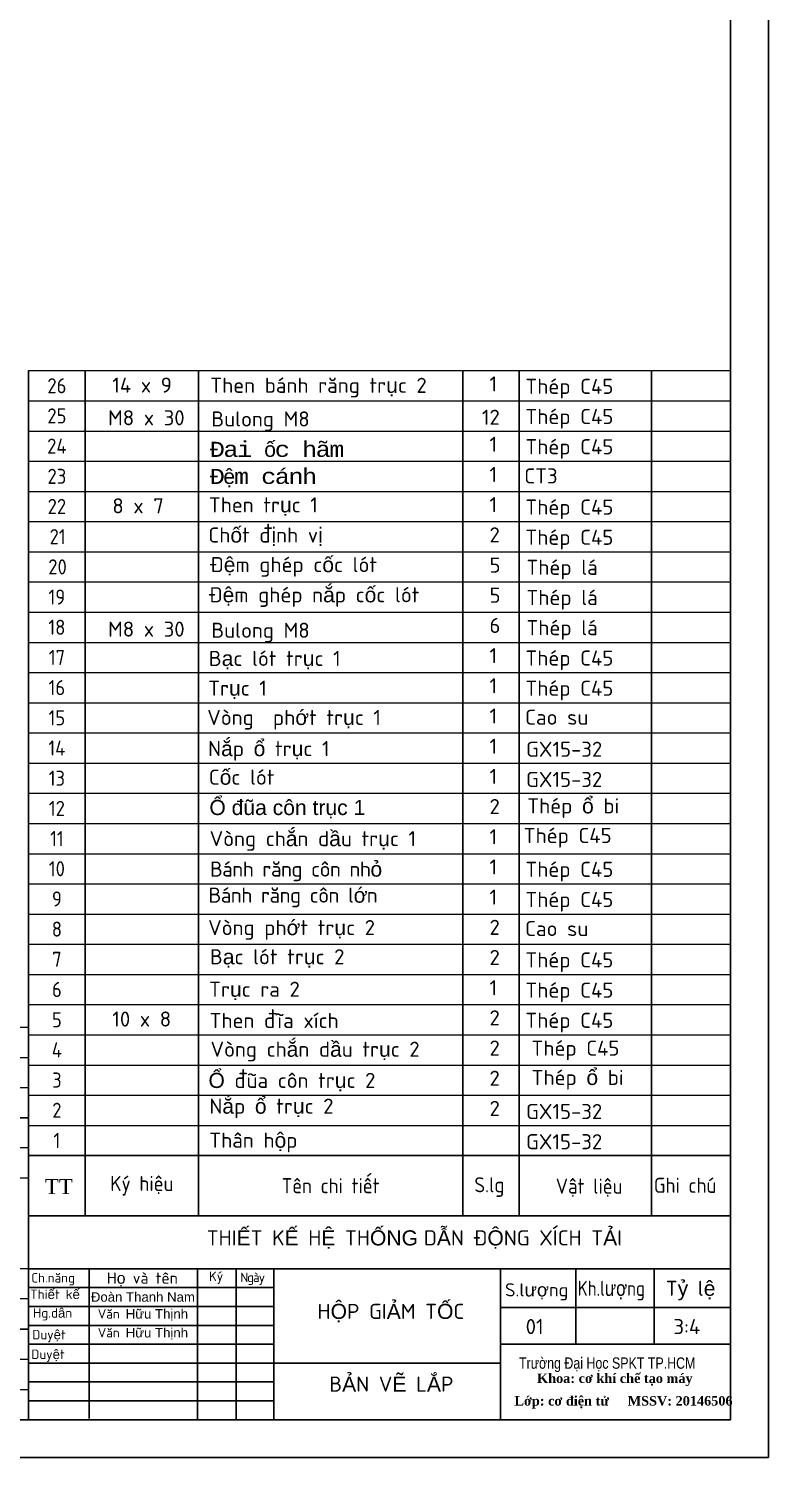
# Model space of a CAD drawing. Header units: millimetres. Extents: x 8 to 1593, y 893 to 2014.
# Drawn here: x 1332 to 1593, y 893 to 1398 of the extents above; entities that cross this region are included whole.
import ezdxf
from ezdxf.enums import TextEntityAlignment as Align

# ---------------------------------------------------------------- set-up
doc = ezdxf.new("R2010")
doc.units = ezdxf.units.MM
doc.layers.get('0').update_dxf_attribs({"lineweight": 30})
doc.layers.add('Nét mãnh', color=3, linetype='Continuous', lineweight=13)
doc.styles.add('hoàng', font='arial.ttf', dxfattribs={"height": 3})
doc.styles.add('KT', font='arial.ttf', dxfattribs={"height": 3})
doc.styles.get("Standard").update_dxf_attribs({"font": 'isocp.shx'})

msp = doc.modelspace()

# ---------------------------------------------------------------- linework, layer by layer
for p, q in [((1331.54, 1276.87), (1331.54, 1253.75)), ((1351.54, 1276.87), (1351.54, 1253.75)), ((1391.54, 1253.75), (1391.54, 1276.87)), ((1484.88, 1276.87), (1484.88, 1253.75)), ((1504.88, 1276.87), (1504.88, 1253.01)), ((1551.54, 1276.87), (1551.54, 1233.79)), ((1579.54, 1234.2), (1579.54, 1266.2)), ((1579.54, 1234.2), (1579.54, 1266.2)), ((1331.54, 1257.31), (1331.54, 1234.2)), ((1351.54, 1257.31), (1351.54, 1234.2)), ((1391.54, 1234.2), (1391.54, 1257.31)), ((1484.88, 1255.53), (1484.88, 1234.2)), ((1504.88, 1255.53), (1504.88, 1244.87)), ((1504.88, 1244.87), (1504.88, 1233.79)), ((1331.54, 1234.2), (1331.54, 1159.53)), ((1351.54, 1234.2), (1351.54, 1159.53)), ((1391.54, 1159.53), (1391.54, 1234.2)), ((1484.88, 1234.2), (1484.88, 1159.53)), ((1504.88, 1234.2), (1504.88, 1159.53)), ((1551.54, 1234.2), (1551.54, 1159.53)), ((1579.54, 1191.53), (1579.54, 1234.2)), ((1579.54, 1191.53), (1579.54, 1234.2)), ((1579.54, 1170.2), (1579.54, 1191.53)), ((1579.54, 1170.2), (1579.54, 1191.53)), ((1579.54, 1138.2), (1579.54, 1170.2)), ((1579.54, 1138.2), (1579.54, 1170.2)), ((1331.54, 1159.53), (1331.54, 1084.87)), ((1351.54, 1159.53), (1351.54, 1138.2)), ((1391.54, 1127.53), (1391.54, 1159.53)), ((1484.88, 1159.53), (1484.88, 1138.2)), ((1504.88, 1159.53), (1504.88, 1138.2)), ((1551.54, 1159.53), (1551.54, 1138.2)), ((1351.54, 1138.2), (1351.54, 1127.53)), ((1484.88, 1138.2), (1484.88, 1127.53)), ((1504.88, 1138.2), (1504.88, 1127.53)), ((1551.54, 1138.2), (1551.54, 1127.53)), ((1579.54, 1127.53), (1579.54, 1138.2)), ((1579.54, 1127.53), (1579.54, 1138.2)), ((1351.54, 1127.53), (1351.54, 1116.87)), ((1391.54, 1116.87), (1391.54, 1127.53)), ((1484.88, 1127.53), (1484.88, 1116.87)), ((1504.88, 1127.53), (1504.88, 1116.87)), ((1551.54, 1127.53), (1551.54, 1116.87)), ((1579.54, 1062.74), (1579.54, 1127.53)), ((1351.54, 1116.87), (1351.54, 1084.87)), ((1391.54, 1084.87), (1391.54, 1116.87)), ((1484.88, 1116.87), (1484.88, 1084.87)), ((1504.88, 1116.87), (1504.88, 1084.87)), ((1551.54, 1116.87), (1551.54, 1084.87)), ((1331.54, 1084.87), (1331.54, 906.21)), ((1351.54, 1084.87), (1351.54, 999.53)), ((1391.54, 978.21), (1391.54, 1084.87)), ((1484.88, 1084.87), (1484.88, 999.53)), ((1504.88, 1084.87), (1504.88, 999.53)), ((1551.54, 1084.87), (1551.54, 999.53)), ((1579.54, 1052.87), (1579.54, 1052.16)), ((1331.54, 1044.88), (1331.54, 959.54)), ((1331.54, 1044.88), (1331.54, 959.54)), ((1579.54, 1042.2), (1579.54, 1008.99)), ((1579.54, 1000.27), (1579.54, 906.21)), ((1331.54, 999.54), (1579.54, 999.54)), ((1331.54, 999.53), (1579.54, 999.53)), ((1351.54, 999.53), (1351.54, 978.21)), ((1484.88, 999.53), (1484.88, 978.21)), ((1504.88, 999.54), (1504.88, 978.21)), ((1551.54, 999.54), (1551.54, 978.21)), ((1579.54, 980.88), (1579.54, 959.54)), ((1331.54, 978.21), (1579.54, 978.21)), ((1351.54, 978.21), (1378.21, 978.21)), ((1579.54, 978.21), (1579.54, 926.21)), ((1331.54, 959.54), (1579.54, 959.54)), ((1331.54, 959.54), (1579.54, 959.54)), ((1331.54, 959.54), (1578.21, 959.54)), ((1331.54, 959.54), (1331.54, 906.21)), ((1331.54, 959.54), (1331.54, 906.21)), ((1352.91, 906.66), (1352.91, 959.54)), ((1391.23, 906.21), (1391.23, 959.54)), ((1404.88, 906.21), (1404.88, 959.54)), ((1418.21, 906.21), (1418.21, 959.54)), ((1498.21, 906.21), (1498.21, 959.54)), ((1524.88, 932.88), (1524.88, 959.54)), ((1552.55, 932.88), (1552.55, 959.54)), ((1331.54, 952.88), (1418.21, 952.88)), ((1331.54, 946.21), (1418.21, 946.21)), ((1579.54, 945.86), (1498.21, 945.86)), ((1331.54, 939.54), (1418.21, 939.54)), ((1331.54, 932.88), (1418.21, 932.88)), ((1498.21, 932.88), (1579.54, 932.88)), ((1418.21, 926.21), (1331.54, 926.21)), ((1418.21, 926.21), (1498.21, 926.21)), ((1331.54, 919.54), (1418.21, 919.54)), ((1331.54, 912.88), (1418.21, 912.88)), ((1083.54, 906.21), (1331.54, 906.21)), ((1331.54, 906.21), (1579.54, 906.21)), ((1331.54, 906.21), (1579.54, 906.21))]:
    msp.add_line(p, q)
msp.add_lwpolyline([(47.54, 906.21), (1579.54, 906.21), (1579.54, 2000.88)])
at = {"layer": 'Defpoints'}
msp.add_lwpolyline([(47.54, 892.88), (1592.88, 892.88), (1592.88, 2000.88)], dxfattribs=at)
at = {"layer": 'Nét mãnh'}
for p, q in [((1331.54, 1276.87), (1579.54, 1276.87)), ((1331.54, 1266.2), (1579.54, 1266.2)), ((1331.54, 1255.53), (1579.54, 1255.53)), ((1331.54, 1255.53), (1579.54, 1255.53)), ((1331.54, 1244.87), (1579.54, 1244.87)), ((1331.54, 1244.87), (1579.54, 1244.87)), ((1331.54, 1234.2), (1579.54, 1234.2)), ((1331.54, 1234.2), (1579.54, 1234.2)), ((1331.54, 1223.53), (1579.54, 1223.53)), ((1331.54, 1212.87), (1579.54, 1212.87)), ((1331.54, 1202.2), (1579.54, 1202.2)), ((1331.54, 1191.53), (1579.54, 1191.53)), ((1331.54, 1180.87), (1579.54, 1180.87)), ((1331.54, 1170.2), (1579.54, 1170.2)), ((1331.54, 1159.53), (1579.54, 1159.53)), ((1331.54, 1159.53), (1579.54, 1159.53)), ((1331.54, 1148.87), (1579.54, 1148.87)), ((1331.54, 1138.2), (1579.54, 1138.2)), ((1331.54, 1127.53), (1579.54, 1127.53)), ((1331.54, 1127.53), (1579.54, 1127.53)), ((1331.54, 1116.87), (1579.54, 1116.87)), ((1331.54, 1116.87), (1579.54, 1116.87)), ((1331.54, 1106.2), (1579.54, 1106.2)), ((1331.54, 1095.53), (1579.54, 1095.53)), ((1331.54, 1084.87), (1579.54, 1084.87)), ((1331.54, 1084.87), (1579.54, 1084.87)), ((1331.54, 1074.2), (1579.54, 1074.2)), ((1331.54, 1063.53), (1579.54, 1063.53)), ((1331.54, 1052.87), (1579.54, 1052.87)), ((1083.52, 1044.88), (1331.55, 1044.88)), ((1331.54, 1042.2), (1579.54, 1042.2)), ((1083.5, 1034.21), (1331.55, 1034.21)), ((1083.52, 1034.21), (1331.55, 1034.21)), ((1331.54, 1031.53), (1579.54, 1031.53)), ((1083.5, 1023.54), (1331.55, 1023.54)), ((1331.54, 1020.87), (1579.54, 1020.87)), ((1331.55, 1012.88), (1083.51, 1012.88)), ((1083.51, 1012.88), (1331.55, 1012.88)), ((1331.54, 1010.2), (1579.54, 1010.2)), ((1331.55, 1002.21), (1083.52, 1002.21)), ((1331.55, 991.54), (1083.52, 991.54)), ((1344.88, 959.54), (1083.51, 959.54)), ((1344.88, 959.54), (1083.51, 959.54)), ((1331.54, 948.88), (1083.52, 948.88)), ((1083.52, 938.21), (1331.54, 938.21)), ((1083.52, 938.21), (1331.54, 938.21)), ((1331.54, 938.21), (1083.52, 938.21)), ((1083.53, 927.54), (1331.54, 927.54)), ((1083.54, 916.88), (1331.54, 916.88))]:
    msp.add_line(p, q, dxfattribs=at)

# ---------------------------------------------------------------- texts
at = {"style": 'KT', "width": 0.784444}
msp.add_text('Trường Đại Học SPKT TP.HCM', height=4, dxfattribs=at).set_placement((1504.77, 924.21), (1567.09, 924.21), align=Align.FIT)
for s, insert, char_height, width, attachment_point in [('26', (1341.55, 1271.53), 5.333, 20.0036, 5), ('{\\fISOCPEUR|b0|i0|c0|p34; 14 x 9}', (1357.73, 1269.1), 5.3333, 99.0841, 7), ('{\\fISOCPEUR|b0|i0|c0|p34;Then bánh răng tr\\fArial|b0|i0|c0|p34;ụ\\fISOCPEUR|b0|i0|c0|p34;c 2}', (1395.7, 1267.41), 5.3333, 99.0841, 7), ('{\\fISOCPEUR|b0|i0|c0|p34;1}  ', (1494.36, 1269.51), 5.3333, 99.0841, 7), ('{\\fISOCPEUR|b0|i0|c186|p34;Thép \\fISOCPEUR|b0|i0|c0|p34;C45}', (1507.02, 1267.04), 5.3333, 99.0841, 7), ('25', (1341.54, 1260.87), 5.333, 20, 5), ('{\\fISOCPEUR|b0|i0|c0|p34;M8 x 30}', (1359.61, 1257.55), 5.3333, 99.0841, 7), ('{\\fISOCPEUR|b0|i0|c0|p34;  Bulong M8}', (1389.3, 1255.53), 5.3333, 103.3829, 7), ('{\\fISOCPEUR|b0|i0|c0|p34;12}  ', (1491.67, 1257.73), 5.3333, 99.0841, 7), ('{\\fISOCPEUR|b0|i0|c186|p34;Thép \\fISOCPEUR|b0|i0|c0|p34;C45}', (1507.02, 1256.38), 5.3333, 99.0841, 7), ('24', (1341.54, 1250.2), 5.333, 20, 5), ('{\\fISOCTEUR|b0|i0|c0|p49;\\T0.9;Đai \\fArial|b0|i0|c0|p34;ố\\fISOCTEUR|b0|i0|c0|p49;c hãm}', (1395.54, 1246.32), 5.3333, 99.0841, 7), ('{\\fISOCPEUR|b0|i0|c0|p34;1}  ', (1494.36, 1248.18), 5.3333, 99.0841, 7), ('{\\fISOCPEUR|b0|i0|c186|p34;Thép \\fISOCPEUR|b0|i0|c0|p34;C45}', (1507.02, 1245.71), 5.3333, 99.0841, 7), ('{\\fISOCTEUR|b0|i0|c0|p49; }', (1391.54, 1250.2), 5.3333, 61.6403, 4), ('23', (1341.54, 1239.53), 5.333, 20, 5), ('{\\fISOCTEUR|b0|i0|c0|p49;\\T0.9;Đ\\fArial|b0|i0|c0|p34;ệ\\fISOCTEUR|b0|i0|c0|p49;m cánh}', (1395.54, 1235.66), 5.3333, 99.0841, 7), ('{\\fISOCPEUR|b0|i0|c0|p34;1}  ', (1494.36, 1237.51), 5.3333, 99.0841, 7), ('{\\fISOCPEUR|b0|i0|c0|p34;CT3}', (1506.64, 1237), 5.3333, 99.0841, 7), ('{\\fISOCPEUR|b0|i0|c0|p34;  Then tr\\fArial|b0|i0|c0|p34;ụ\\fISOCPEUR|b0|i0|c0|p34;c 1}', (1388.4, 1228.87), 5.3333, 61.6403, 4), ('{\\fISOCPEUR|b0|i0|c0|p34;1}  ', (1494.36, 1226.85), 5.3333, 99.0841, 7), ('22', (1341.54, 1228.87), 5.333, 20, 5), ('{\\fISOCPEUR|b0|i0|c0|p34; 8 x 7}', (1357.73, 1226.44), 5.3333, 99.0841, 7), ('{\\fISOCPEUR|b0|i0|c186|p34;Thép \\fISOCPEUR|b0|i0|c0|p34;C45}', (1507.02, 1224.38), 5.3333, 99.0841, 7), ('{\\fISOCPEUR|b0|i0|c0|p34;  Ch\\fArial|b0|i0|c0|p34;ố\\fISOCPEUR|b0|i0|c0|p34;t đ\\fArial|b0|i0|c0|p34;ị\\fISOCPEUR|b0|i0|c0|p34;nh v\\fArial|b0|i0|c0|p34;ị}', (1388.26, 1218.2), 5.33333, 61.6403, 4), ('21', (1341.79, 1218.2), 5.333, 20.4854, 5), ('{\\fISOCPEUR|b0|i0|c0|p34;2}  ', (1494.36, 1216.18), 5.3333, 99.0841, 7), ('{\\fISOCPEUR|b0|i0|c186|p34;Thép \\fISOCPEUR|b0|i0|c0|p34;C45}', (1507.02, 1213.71), 5.3333, 99.0841, 7), ('20', (1341.77, 1207.53), 5.333, 20.4622, 5), ('{\\fISOCPEUR|b0|i0|c0|p34;5}  ', (1494.36, 1205.51), 5.3333, 99.0841, 7), ('{\\fISOCPEUR|b0|i0|c0|p34;Thép lá}', (1507.39, 1203.1), 5.3333, 99.0841, 7), ('19', (1341.54, 1196.87), 5.333, 20, 5), ('{\\fISOCPEUR|b0|i0|c0|p34;5} ', (1494.36, 1194.85), 5.3333, 99.0841, 7), ('{\\fISOCPEUR|b0|i0|c0|p34;Thép lá}', (1507.39, 1192.43), 5.3333, 99.0841, 7), ('18', (1341.54, 1186.2), 5.333, 20, 5), ('{\\fISOCPEUR|b0|i0|c0|p34;M8 x 30}', (1359.61, 1182.88), 5.3333, 99.0841, 7), ('{\\fISOCPEUR|b0|i0|c0|p34;  Bulong M8}', (1389.3, 1180.87), 5.3333, 103.3829, 7), ('{\\fISOCPEUR|b0|i0|c0|p34;6} ', (1494.36, 1184.18), 5.3333, 99.0841, 7), ('{\\fISOCPEUR|b0|i0|c0|p34;Thép lá}', (1507.39, 1181.77), 5.3333, 99.0841, 7), ('17', (1341.54, 1175.53), 5.333, 20, 5), ('{\\fISOCPEUR|b0|i0|c0|p34;B\\fArial|b0|i0|c0|p34;ạ\\fISOCPEUR|b0|i0|c0|p34;c lót tr\\fArial|b0|i0|c0|p34;ụ\\fISOCPEUR|b0|i0|c0|p34;c 1}', (1395.21, 1171.34), 5.33333, 99.0841, 7), ('{\\fISOCPEUR|b0|i0|c0|p34;1}  ', (1494.36, 1173.51), 5.3333, 99.0841, 7), ('{\\fISOCPEUR|b0|i0|c186|p34;Thép \\fISOCPEUR|b0|i0|c0|p34;C45}', (1507.02, 1171.04), 5.3333, 99.0841, 7), ('16', (1341.54, 1164.87), 5.333, 20, 5), ('{\\fISOCPEUR|b0|i0|c0|p34;Tr\\fArial|b0|i0|c0|p34;ụ\\fISOCPEUR|b0|i0|c0|p34;c 1}', (1394.96, 1160.85), 5.3333, 99.0841, 7), ('{\\fISOCPEUR|b0|i0|c0|p34;1}  ', (1494.36, 1162.85), 5.3333, 99.0841, 7), ('{\\fISOCPEUR|b0|i0|c186|p34;Thép \\fISOCPEUR|b0|i0|c0|p34;C45}', (1507.02, 1160.38), 5.3333, 99.0841, 7), ('15', (1341.54, 1154.2), 5.333, 20, 5), ('{\\fISOCPEUR|b0|i0|c0|p34;Vòng  ph\\fArial|b0|i0|c0|p34;ớ\\fISOCPEUR|b0|i0|c0|p34;t tr\\fArial|b0|i0|c0|p34;ụ\\fISOCPEUR|b0|i0|c0|p34;c 1}', (1394.63, 1150.05), 5.33333, 99.0841, 7), ('{\\fISOCPEUR|b0|i0|c0|p34;1}  ', (1494.36, 1152.18), 5.3333, 99.0841, 7), ('{\\fISOCPEUR|b0|i0|c0|p34;Cao su}', (1506.92, 1151.76), 5.3333, 99.0841, 7), ('14', (1341.54, 1143.53), 5.333, 20, 5), ('{\\fISOCPEUR|b0|i0|c0|p34;N\\fArial|b0|i0|c0|p34;ắ\\fISOCPEUR|b0|i0|c0|p34;p \\fArial|b0|i0|c0|p34;ổ\\fISOCPEUR|b0|i0|c0|p34; tr\\fArial|b0|i0|c0|p34;ụ\\fISOCPEUR|b0|i0|c0|p34;c 1}', (1394.95, 1139.05), 5.33333, 99.0841, 7), ('{\\fISOCPEUR|b0|i0|c0|p34;1}  ', (1494.36, 1141.51), 5.3333, 99.0841, 7), ('{\\fISOCPEUR|b0|i0|c0|p34;GX15-32}', (1507.26, 1140.43), 5.3333, 99.0841, 7), ('{\\fISOCPEUR|b0|i0|c0|p34;C\\fArial|b0|i0|c0|p34;ố\\fISOCPEUR|b0|i0|c0|p34;c lót}', (1395.21, 1130.48), 5.3333, 99.0841, 7), ('{\\fISOCPEUR|b0|i0|c0|p34;1}  ', (1494.36, 1130.85), 5.3333, 99.0841, 7), ('13', (1341.54, 1132.87), 5.333, 20, 5), ('{\\fISOCPEUR|b0|i0|c0|p34;GX15-32}', (1507.26, 1129.76), 5.3333, 99.0841, 7), ('{\\fArial|b0|i0|c0|p34;Ổ đũa côn trục 1}', (1395.4, 1118.67), 5.3333, 99.0841, 7), ('{\\fISOCPEUR|b0|i0|c0|p34; Thép \\fArial|b0|i0|c0|p34;ổ\\fISOCPEUR|b0|i0|c0|p34; bi}', (1504.28, 1122.3), 5.3333, 46.6667, 4), ('12', (1341.54, 1122.2), 5.333, 20, 5), ('{\\fISOCPEUR|b0|i0|c0|p34;2}  ', (1494.36, 1120.18), 5.3333, 99.0841, 7), ('11', (1341.54, 1111.53), 5.333, 20, 5), ('{\\fISOCPEUR|b0|i0|c0|p34;Vòng ch\\fArial|b0|i0|c0|p34;ắ\\fISOCPEUR|b0|i0|c0|p34;n d\\fArial|b0|i0|c0|p34;ầ\\fISOCPEUR|b0|i0|c0|p34;u tr\\fArial|b0|i0|c0|p34;ụ\\fISOCPEUR|b0|i0|c0|p34;c 1}', (1395.48, 1107.24), 5.33333, 99.0841, 7), ('{\\fISOCPEUR|b0|i0|c0|p34;1}  ', (1494.36, 1109.51), 5.3333, 99.0841, 7), ('{\\fISOCPEUR|b0|i0|c186|p34;Thép \\fISOCPEUR|b0|i0|c0|p34;C45}', (1506.42, 1108.34), 5.3333, 99.0841, 7), ('10', (1341.54, 1100.87), 5.333, 20, 5), ('{\\fISOCPEUR|b0|i0|c0|p34;\\T0.95;Bánh răng côn nh\\fArial|b0|i0|c0|p34;ỏ}', (1395.61, 1096.47), 5.3333, 99.0841, 7), ('{\\fISOCPEUR|b0|i0|c0|p34;1}  ', (1494.36, 1098.85), 5.3333, 99.0841, 7), ('{\\fISOCPEUR|b0|i0|c186|p34;Thép \\fISOCPEUR|b0|i0|c0|p34;C45}', (1507.02, 1096.38), 5.3333, 99.0841, 7), ('9', (1341.54, 1090.2), 5.33, 20, 5), ('{\\fISOCPEUR|b0|i0|c0|p34;\\T0.95;Bánh răng côn l\\fArial|b0|i0|c0|p34;ớ\\fISOCPEUR|b0|i0|c0|p34;n}', (1395.1, 1087.27), 5.3333, 99.0841, 7), ('{\\fISOCPEUR|b0|i0|c0|p34;1}  ', (1494.36, 1088.18), 5.3333, 99.0841, 7), ('{\\fISOCPEUR|b0|i0|c186|p34;Thép \\fISOCPEUR|b0|i0|c0|p34;C45}', (1507.02, 1085.71), 5.3333, 99.0841, 7), ('8', (1341.54, 1079.53), 5.33, 20, 5), ('\\pxi-3,l3,t7.5,13.5;{\\fISOCPEUR|b0|i0|c0|p34;Vòng ph\\fArial|b0|i0|c0|p34;ớ\\fISOCPEUR|b0|i0|c0|p34;t tr\\fArial|b0|i0|c0|p34;ụ\\fISOCPEUR|b0|i0|c0|p34;c 2}', (1394.95, 1075.8), 5.33333, 99.0841, 7), ('{\\fISOCPEUR|b0|i0|c0|p34;2}  ', (1494.36, 1077.51), 5.3333, 99.0841, 7), ('{\\fISOCPEUR|b0|i0|c0|p34;Cao su}', (1506.92, 1077.09), 5.3333, 99.0841, 7), ('7', (1341.54, 1068.87), 5.33, 20, 5), ('{\\fISOCPEUR|b0|i0|c0|p34;B\\fArial|b0|i0|c0|p34;ạ\\fISOCPEUR|b0|i0|c0|p34;c lót tr\\fArial|b0|i0|c0|p34;ụ\\fISOCPEUR|b0|i0|c0|p34;c 2}', (1395.59, 1065.92), 5.33333, 99.0841, 7), ('{\\fISOCPEUR|b0|i0|c0|p34;2}  ', (1494.36, 1066.85), 5.3333, 99.0841, 7), ('{\\fISOCPEUR|b0|i0|c186|p34;Thép \\fISOCPEUR|b0|i0|c0|p34;C45}', (1507.02, 1064.38), 5.3333, 99.0841, 7), ('6', (1341.54, 1058.2), 5.33, 20, 5), ('{\\fISOCPEUR|b0|i0|c0|p34;Tr\\fArial|b0|i0|c0|p34;ụ\\fISOCPEUR|b0|i0|c0|p34;c ra 2}', (1395.29, 1054.45), 5.3333, 99.0841, 7), ('{\\fISOCPEUR|b0|i0|c0|p34;1}  ', (1494.36, 1056.18), 5.3333, 99.0841, 7), ('{\\fISOCPEUR|b0|i0|c186|p34;Thép \\fISOCPEUR|b0|i0|c0|p34;C45}', (1507.02, 1053.71), 5.3333, 99.0841, 7), ('5', (1341.54, 1047.53), 5.33, 20, 5), ('{\\fISOCPEUR|b0|i0|c0|p34; 10 x 8}', (1357.73, 1045.1), 5.3333, 99.0841, 7), ('{\\fISOCPEUR|b0|i0|c0|p34;Then đĩa xích}', (1395.46, 1044.6), 5.3333, 99.0841, 7), ('{\\fISOCPEUR|b0|i0|c0|p34;2}  ', (1494.36, 1045.51), 5.3333, 99.0841, 7), ('{\\fISOCPEUR|b0|i0|c186|p34;Thép \\fISOCPEUR|b0|i0|c0|p34;C45}', (1507.02, 1043.04), 5.3333, 99.0841, 7), ('{\\fISOCPEUR|b0|i0|c0|p34;Vòng ch\\fArial|b0|i0|c0|p34;ắ\\fISOCPEUR|b0|i0|c0|p34;n d\\fArial|b0|i0|c0|p34;ầ\\fISOCPEUR|b0|i0|c0|p34;u tr\\fArial|b0|i0|c0|p34;ụ\\fISOCPEUR|b0|i0|c0|p34;c 2}', (1395.79, 1032.83), 5.33333, 99.0841, 7), ('{\\fISOCPEUR|b0|i0|c0|p34;2}  ', (1494.36, 1034.85), 5.3333, 99.0841, 7), ('{\\fISOCPEUR|b0|i0|c186|p34;Thép \\fISOCPEUR|b0|i0|c0|p34;C45}', (1509.16, 1033.22), 5.3333, 99.0841, 7), ('4', (1341.54, 1036.87), 5.33, 20, 5), ('{\\fArial|b0|i0|c0|p34;Ổ\\fISOCPEUR|b0|i0|c0|p34; đũa côn tr\\fArial|b0|i0|c0|p34;ụ\\fISOCPEUR|b0|i0|c0|p34;c 2}', (1395.08, 1022.24), 5.33333, 99.0841, 7), ('{\\fISOCPEUR|b0|i0|c0|p34; Thép \\fArial|b0|i0|c0|p34;ổ\\fISOCPEUR|b0|i0|c0|p34; bi}', (1505.82, 1026.33), 5.3333, 46.6667, 4), ('3', (1341.54, 1026.2), 5.33, 20, 5), ('{\\fISOCPEUR|b0|i0|c0|p34;2}  ', (1494.36, 1024.18), 5.3333, 99.0841, 7), ('2', (1341.54, 1015.53), 5.33, 20, 5), ('{\\fISOCPEUR|b0|i0|c0|p34;2}  ', (1494.36, 1013.51), 5.3333, 99.0841, 7), ('{\\fISOCPEUR|b0|i0|c0|p34;GX15-32}', (1507.26, 1012.43), 5.3333, 99.0841, 7), ('1', (1341.54, 1004.87), 5.33, 20, 5), ('{\\fISOCPEUR|b0|i0|c0|p34;\\C0;Thân h\\fArial|b0|i0|c0|p34;ộ\\fISOCPEUR|b0|i0|c0|p34;p}', (1395.35, 1000.7), 5.3333, 99.0841, 7), ('{\\fISOCPEUR|b0|i0|c0|p34;GX15-32}', (1507.26, 1001.76), 5.3333, 99.0841, 7), ('Ký hiệu', (1371.54, 988.87), 5.333, 40, 5), ('Tên chi tiết', (1438.21, 988.87), 5.3333, 93.3333, 5), ('S.lg', (1489.01, 984.94), 5.333, 99.0841, 7), ('Vật liệu', (1517.77, 984.94), 5.333, 99.0841, 7), ('Ghi chú', (1552.45, 986.35), 5.333, 99.0841, 7), ('{\\fISOCPEUR|b0|i0|c0|p34;THI\\fArial|b0|i0|c0|p34;Ế\\fISOCPEUR|b0|i0|c0|p34;T K\\fArial|b0|i0|c0|p34;Ế\\fISOCPEUR|b0|i0|c0|p34; H\\fArial|b0|i0|c0|p34;Ệ\\fISOCPEUR|b0|i0|c0|p34; TH\\fArial|b0|i0|c0|p34;ỐNG \\fISOCPEUR|b0|i0|c0|p34;D\\fArial|b0|i0|c0|p34;Ẫ\\fISOCPEUR|b0|i0|c0|p34;N Đ\\fArial|b0|i0|c0|p34;Ộ\\fISOCPEUR|b0|i0|c0|p34;NG XÍCH T\\fArial|b0|i0|c0|p34;Ả\\fISOCPEUR|b0|i0|c0|p34;I\\fArial|b0|i0|c0|p34;^I}', (1394.46, 973.12), 5.33333, 166.6667, 1), ('{\\fISOCPEUR|b0|i0|c0|p34;\\C7;Ch.năng}', (1332.47, 958), 3.3333, 30.103, 1), ('{\\fISOCPEUR|b0|i0|c0|p34;\\C7;H\\fArial|b0|i0|c0|p34;ọ\\fISOCPEUR|b0|i0|c0|p34; và tên}', (1359.22, 958.25), 4, 30.103, 1), ('{\\fISOCPEUR|b0|i0|c0|p34;\\C7;Ký}', (1395.27, 958.54), 3.3333, 30.103, 1), ('{\\fISOCPEUR|b0|i0|c0|p34;\\T0.85;\\C7;Ngày}', (1406.31, 958.16), 3.3333, 30.103, 1), ('{\\fISOCPEUR|b0|i0|c0|p34;S.l\\fArial|b0|i0|c0|p34;ượ\\fISOCPEUR|b0|i0|c0|p34;ng}', (1499.85, 948.35), 4.6667, 99.0841, 7), ('{\\fISOCPEUR|b0|i0|c0|p34;\\W0.8;Kh.l\\fArial|b0|i0|c0|p34;ượ\\fISOCPEUR|b0|i0|c0|p34;ng}', (1525.5, 948.35), 5.3333, 99.0841, 7), ('{\\fISOCPEUR|b0|i0|c0|p34;T\\fArial|b0|i0|c0|p34;ỷ\\fISOCPEUR|b0|i0|c0|p34; l\\fArial|b0|i0|c0|p34;ệ}', (1556.62, 948.35), 5.3333, 99.0841, 7), ('{\\fISOCPEUR|b0|i0|c0|p34;\\C7;Thi\\fArial|b0|i0|c0|p34;ế\\fISOCPEUR|b0|i0|c0|p34;t k\\fArial|b0|i0|c0|p34;ế}', (1332.11, 952.19), 3.33333, 30.103, 1), ('{\\fISOCPEUR|b0|i0|c0|p34;\\C7;Hg.d\\fArial|b0|i0|c0|p34;ẫ\\fISOCPEUR|b0|i0|c0|p34;n}', (1333.14, 945.6), 3.3333, 30.103, 1), ('{\\fISOCPEUR|b0|i0|c0|p34;H\\fArial|b0|i0|c0|p34;Ộ\\fISOCPEUR|b0|i0|c0|p34;P GI\\fArial|b0|i0|c0|p34;Ả\\fISOCPEUR|b0|i0|c0|p34;M T\\fArial|b0|i0|c0|p34;Ố\\fISOCPEUR|b0|i0|c0|p34;C}', (1433.61, 947.14), 5.33333, 166.6667, 1), ('{\\fISOCPEUR|b0|i0|c0|p34;01}', (1507.13, 936.45), 5.3333, 99.0841, 7), ('{\\fISOCPEUR|b0|i0|c0|p34;3:4}', (1559.33, 936.45), 5.3333, 99.0841, 7), ('{\\fISOCPEUR|b0|i0|c0|p34;\\C7;Duy\\fArial|b0|i0|c0|p34;ệ\\fISOCPEUR|b0|i0|c0|p34;t}', (1332.83, 937.93), 3.3333, 30.103, 1), ('{\\fISOCPEUR|b0|i0|c0|p34;\\C7;Duy\\fArial|b0|i0|c0|p34;ệ\\fISOCPEUR|b0|i0|c0|p34;t}', (1332.47, 930.98), 3.3333, 30.103, 1), ('{\\fISOCPEUR|b0|i0|c0|p34;B\\fArial|b0|i0|c0|p34;Ả\\fISOCPEUR|b0|i0|c0|p34;N V\\fArial|b0|i0|c0|p34;Ẽ\\fISOCPEUR|b0|i0|c0|p34; L\\fArial|b0|i0|c0|p34;Ắ\\fISOCPEUR|b0|i0|c0|p34;P}', (1437.75, 921.45), 5.33333, 166.6667, 1)]:
    msp.add_mtext(s, dxfattribs=dict(insert=insert, char_height=char_height, width=width, attachment_point=attachment_point))
at = {"style": 'hoàng'}
for s, width, insert, char_height, attachment_point in [('{\\fISOCPEUR|b0|i0|c0|p34;\\T0.75;   \\T1;Đ}ệ{\\fISOCPEUR|b0|i0|c0|p34;m ghép c}ố{\\fISOCPEUR|b0|i0|c0|p34;c lót}', 76.9253, (1386.93, 1207.53), 5.33333, 4), ('{\\fISOCPEUR|b0|i0|c0|p34;\\T0.8;  \\T1; Đ}ệ{\\fISOCPEUR|b0|i0|c0|p34;m ghép n}ắ{\\fISOCPEUR|b0|i0|c0|p34;p c}ố{\\fISOCPEUR|b0|i0|c0|p34;c lót}', 86.315, (1386.01, 1196.87), 5.33333, 4), ('{\\fISOCPEUR|b0|i0|c0|p34;N}ắ{\\fISOCPEUR|b0|i0|c0|p34;p }ổ{\\fISOCPEUR|b0|i0|c0|p34; tr}ụ{\\fISOCPEUR|b0|i0|c0|p34;c 2}', 61.6403, (1395.39, 1019.66), 5.33333, 1), ('{\\fTimes New Roman|b0|i0|c0|p18;TT}', 12.1064, (1337.32, 991.24), 5.3333, 1)]:
    msp.add_mtext_dynamic_manual_height_columns(s, width=width, gutter_width=20, heights=[0], dxfattribs=dict(at, insert=insert, char_height=char_height, attachment_point=attachment_point))
at = {"char_height": 3.3333}
for s, width, gutter_width, insert, attachment_point in [('{\\fArial Baltic|b0|i0|c0|p34;Đoàn Thanh Nam}', 38.0239, 16.67, (1371.92, 949.54), 5), ('{\\fISOCPEUR|b0|i0|c0|p34;Văn \\fArial|b0|i0|c0|p34;Hữu Thịnh}', 38.0239, 16.67, (1371.92, 943.24), 5), ('{\\fISOCPEUR|b0|i0|c0|p34;Văn \\fArial|b0|i0|c0|p34;Hữu Thịnh}', 38.0239, 16.67, (1371.92, 936.57), 5), ('    {\\fTimes New Roman|b1|i0|c0|p18;   \\C0;     Khoa: cơ khí chế tạo máy}', 74.2657, 26.67, (1493.46, 922.52), 1), ('    {\\fTimes New Roman|b1|i0|c0|p18;   \\C0;     Lớp: cơ điện tử }', 74.2657, 26.67, (1485.48, 914.54), 1), ('    {\\fTimes New Roman|b1|i0|c0|p18;   \\C0;     MSSV: 20146506 }', 74.2657, 26.67, (1525.47, 914.54), 1)]:
    msp.add_mtext_dynamic_manual_height_columns(s, width=width, gutter_width=gutter_width, heights=[0], dxfattribs=dict(at, insert=insert, attachment_point=attachment_point))

doc.saveas('drawing.dxf')
